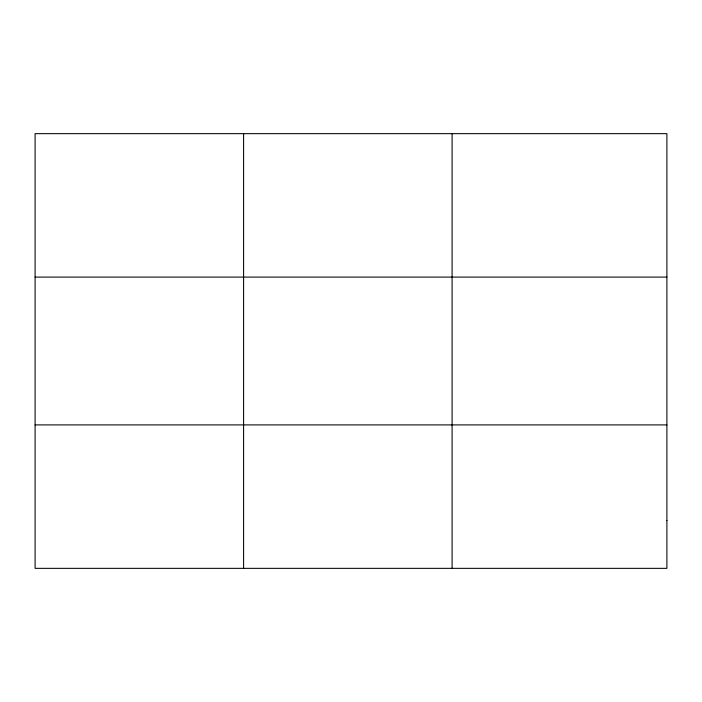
<?xml version="1.0" encoding="UTF-8"?>
<svg xmlns="http://www.w3.org/2000/svg" width="702" height="702" viewBox="0 0 702 702"><rect width="100%" height="100%" fill="white"/><g stroke="black" fill="none" stroke-linecap="round" stroke-linejoin="round"><path stroke-width="1.05" d="M243.594 133.652L243.594 568.348M452.088 133.652L452.088 568.348M35.1 277.097L666.9 277.097M35.1 424.903L666.9 424.903M666.9 520.533L666.9 568.348L35.1 568.348L35.1 133.652L666.9 133.652L666.9 520.533"/></g></svg>
